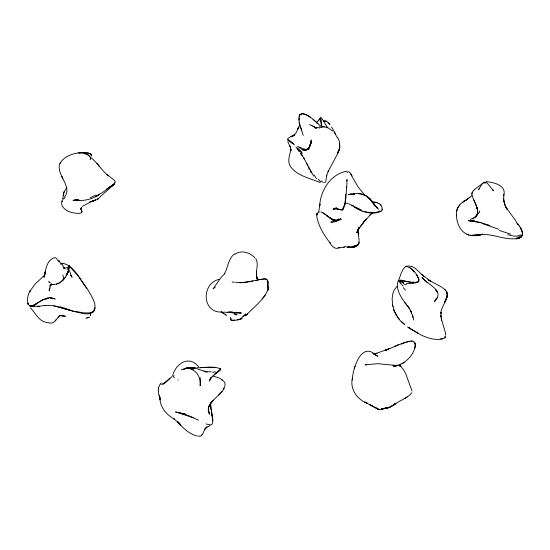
<?xml version="1.0" encoding="UTF-8"?>
<svg xmlns="http://www.w3.org/2000/svg" width="550" height="550" viewBox="0 0 550 550"><rect width="100%" height="100%" fill="white"/><g stroke="black" fill="none" stroke-linecap="round" stroke-linejoin="round"><path stroke-width="0.82" d="M210.76 409.324L210.561 402.559M61.655 263.189C73.975 264.344 80.479 280.644 87.56 289.183C90.826 295.364 100.911 308.839 90.317 312.861L90.647 315.494L90.516 313.026M91.362 155.54L91.121 154.289L89.925 153.594M199.925 385.708C201.327 378.139 196.928 370.507 189.406 368.541M358.188 234.355L358.586 228.518M477.558 207.783L477.606 212.121M91.424 155.815L90.736 153.952M339.625 145.908L339.646 143.791L339.543 146.568M522.459 234.96L522.301 231.832L520.712 227.989L522.301 231.832L522.459 234.96L522.301 231.832L519.496 225.995M346.672 187.591L347.071 179.506L346.789 180.909M90.606 157.974L90.592 158.682L90.571 157.3L90.606 157.974C88.963 153.539 83.531 152.563 79.344 152.914M418.413 281.875L419.1 279.428L416.522 274.478M415.243 283.078L418.144 281.889L418.859 280.837C418 274.581 412.397 267.657 405.989 266.337M346.679 186.402L345.874 198.296L344.788 205.067M320.664 119.687L321.702 125.262L321.131 126.947M352.289 380.057C352.536 369.779 360.896 341.248 375.43 354.791L373.216 353.457L377.802 356.235L374.048 354.262M174.247 377.884L174.261 377.41M268.077 289.266C264.213 299.736 254.004 306.769 246.558 314.841M352.364 378.194C349.855 389.428 357.149 399.444 367.407 403.425L364.822 401.981L373.842 406.924L369.799 404.656M317.178 215.277L316.642 214.775L317.199 213.173L319.364 211.949M81.07 209.351L81.132 208.154M299.124 122.368L299.069 118.071M49.417 288.922L49.273 290.916L49.321 288.633M214.218 374.248L220.605 369.744L220.66 368.919L219.519 368.294M211.014 377.768L210.939 378.819L209.227 381.329M456.404 213.118L457.181 208.773L459.951 204.683L458.301 206.642M158.359 389.668L158.517 387.633L160.215 384.223M345.778 194.267C344.761 199.375 346.149 206.236 342.231 210.196L337.281 208.876L333.149 209.186L335.658 208.395L334.283 208.794M267.52 283.14L267.74 286.935C267.988 284.426 269.012 280.479 266.124 279.111L264.385 278.864M49.335 289.884L49.493 288.028M310.743 141.261C311.596 146.905 307.319 151.896 301.551 149.311M359.232 241.814C359.294 245.018 356.036 246.916 353.196 247.218L358.064 244.647L358.793 243.794L358.882 241.656M69.149 267.128L69.321 266.035L68.482 266.722M382.099 209.859L382.037 207.212L379.981 204.05L375.753 202.214L371.958 201.802M62.707 198.729L64.185 191.661L66.907 187.454M80.871 209.763L81.565 207.226M94.978 307.711C95.384 313.775 88.021 314.586 83.593 313.521C75.556 312.091 67.574 310.021 60.129 306.632M321.702 125.262L321.599 126.094L320.877 125.971M158.517 387.633L158.235 389.778L158.764 394.481M444.572 289.259C452.148 296.409 440.681 305.559 440.859 313.672L440.983 312.228L440.969 317.144L440.928 315.631L441.629 320.554L441.368 318.952L445.651 333.451L445.706 335.328M311.211 139.982L310.138 145.64L310.894 142.271L308.935 148.548L305.821 149.366L298.932 147.84M522.342 234.279L522.5 233.214L522.081 235.916M339.006 150.707L339.694 147.84L339.151 150.033M298.946 120.113L299.282 115.534L300.169 114.29C303.676 112.386 307.567 115.493 310.454 117.274M477.393 214.081L475.661 216.487L476.836 215.442L477.647 212.506L477.297 208.464L477.565 210.76L476.135 205.026M325.758 181.741L326.721 175.257L326.514 175.945L328.508 170.761L328.048 171.689L338.401 152.233M414.899 348.081L415.367 345.434L415.078 343.276L413.985 341.756L412.06 341.021L409.248 341.213M63.188 195.174L63.291 194.604M90.791 157.314L90.269 159.335M393.36 306.433L393.284 308.413L394.178 311.094L393.958 309.567M476.836 215.442L477.909 212.623M68.853 267.094L69.224 266.31M318.746 211.805L319.949 203.981L319.619 206.463C320.251 190.74 330.667 173.718 347.022 171.222M382.319 209.124L381.583 211.021C372.859 215.641 361.412 211.984 353.698 206.594M298.451 126.438L297.887 129.133L298.272 127.875L296.374 132.447L293.886 135.272L294.841 134.544L291.026 136.579L294.546 135.355M355.884 246.482L357.638 245.348L358.249 243.76M343.743 206.023L342.231 210.196M358.229 229.921L358.559 228.553M309.815 146.169L311.327 140.704L310.434 144.361L311.513 140.951L311.101 142.828L309.361 146.857M358.531 228.429L358.16 229.673L359.033 227.116L357.177 232.224M357.019 245.376L354.619 246.923L356.579 246.001L357.252 244.578M172.92 374.626C176.44 363.055 189.496 355.032 198.55 366.829M338.793 149.792L337.274 153.711L338.071 151.882M310.021 145.496L310.86 142.787M299.131 116.456L300.169 114.29M435.504 299.447L434.5 301.806L436.246 298.994M67.843 272.546C70.455 262.061 69.919 265.244 67.843 272.546C65.773 277.881 61.545 282.947 55.763 284.309L57.399 283.841M309.492 147.338L308.213 149.174L307.354 149.208M456.5 211.441L457.222 209.186M398.585 280.534L401.081 273.474L403.356 268.916L405.914 266.269L407.289 266.062M321.104 118.621L320.788 117.638L321.241 125.895M359.033 227.116L356.771 232.629L359.04 228.154M63.573 193.318L64.185 191.661M67.258 273.982L68.145 271.659L66.206 275.619L67.258 273.982L66.942 274.704M399.534 366.259L400.373 364.086M62.391 199.918C58.926 206.986 67.684 212.101 73.611 212.884M446.868 296.746L444.407 302.28M472.244 192.603L471.79 194.171L472.141 195.401M316.642 214.775L317.006 213.916L317.247 214.686M82.342 152.35C73.851 153.264 63.491 155.787 59.593 164.264C56.403 175.629 72.861 186.395 64.563 196.9M355.011 366.279L354.2 368.108M91.135 156.853L90.145 159.156M338.649 151.113L339.474 149.263M308.495 148.528L309.1 147.187M245.534 313.899L243.059 316.553M62.143 201.719L62.377 201.19M30.91 306.838L36.816 303.841M444.826 302.314L445.961 299.805M457.462 208.478L458.432 206.408M437.209 297.825L435.848 299.619C444.18 290.317 426.236 283.525 421.96 277.454L427.316 282.624M440.529 338.559L443.238 338.463L445.033 337.789L445.713 336.456M60.596 162.264L60.012 163.329M177.973 380.091L178.214 379.651M358.634 228.869L357.431 231.014L365.2 219.986M49.816 286.082L51.597 284.529L50.098 285.244L51.865 284.405M398.179 280.823C394.728 290.881 403.562 300.644 409.324 308.296L407.722 306.089L410.376 310.324M360.587 226.325L361.893 224.201M44.419 275.976L44.894 273.536L44.028 277.282L44.742 275.179L44.357 276.396C45.609 269.569 46.956 259.091 55.158 257.586L56.437 258.335L58.884 261.979M174.061 375.471L173.333 377.176M211.276 377.541L209.433 379.844M67.079 269.644L68.049 268.153M364.286 221.196L362.457 223.884L366.3 218.996M211.688 401.94L222.028 391.6L224.304 388.321M59.922 315.549L58.293 317.109L59.001 316.291C55.626 320.162 53.79 324.658 47.795 322.623C39.036 322.011 35.853 313.431 30.58 307.959M318.361 120.952L320.788 117.638M114.269 183.528L115.218 181.857L114.586 180.469L106.865 174.488L108.109 175.546C101.771 170.624 97.921 163.302 91.685 158.297M65.292 277.358L62.267 280.823M411.826 392.803C407.082 398.647 399.197 400.592 393.36 405.151L395.924 403.411L389.943 407.241L381.054 408.911L387.152 408.079L383.811 408.657L386.856 407.722M435.387 300.307L436.762 298.409M223.176 388.857C226.077 386.402 225.761 381.48 221.98 380.112M219.168 370.721L220.028 369.593L220.605 369.744M476.864 215.174L474.533 217.511L470.291 219.374M479.483 212.355L477.62 214.156M55.901 319.935L55.172 320.829L55.543 320.375M201.898 434.954L201.128 435.896L199.829 436.253L198.083 435.964M262.116 298.891L265.258 295.061M97.652 199.121L112.509 185.666L114.984 182.868M66.564 274.154L67.423 273.13M479.022 211.887L479.827 210.946M364.389 221.478L371.876 213.063M110.199 187.137L113.912 184.195L106.191 189.331M287.849 138.641L290.043 136.984L294.738 135.114M464.124 201.011L462.447 202.469L467.534 199.1M245.953 314.476L241.12 318.113M473.598 190.417L472.175 192.204L471.989 193.923M213.579 400.104L210.389 403.611L211.922 401.789L208.526 407.179L210.444 403.535L209.282 405.357L208.264 409.09L208.643 407.206L208.402 410.974L208.395 409.014L209.461 414.288L208.808 412.087M171.634 376.826L172.954 375.389M218.845 395.01L222.028 391.6M473.694 190.616L474.753 189.482M63.002 199.313L65.216 197.464M113.417 184.766L114.606 183.514L111.073 186.821L113.795 184.429M396.969 286.468L394.158 289.974L392.824 293.666L392.123 298.781L392.755 306.398L392.659 304.886L392.693 305.394M171.194 377.307L166.478 381.776M479.208 188.959L478.411 189.764L482.151 183.837L483.601 182.428M521.923 235.146L519.069 237.029L516.828 237.373M60.789 281.992L63.807 279.056L62.838 274.979M460.206 204.339L461.808 202.792M370.067 215.139L372.928 212.403M356.029 245.293L353.856 246.895L351.746 247.369L355.747 245.981L353.196 247.218M170.005 378.173L162.848 384.065L165.928 382.243M245.424 315.817L247.445 313.947L246.249 315.054M358.064 244.647L355.293 246.517L350.412 247.376L354.331 246.455M45.052 274.691L34.815 284.405L29.645 291.727L30.243 290.641C27.727 294.642 26.599 299.929 28.325 304.432L27.789 303.05M474.678 189.358L483.512 182.813M484.33 183.067L485.953 182.133M405.226 284.886L406.746 283.882M465.032 200.681L470.023 197.34M201.52 435.394C204.009 433.077 203.906 428.801 207.041 426.876L204.676 429.344L206.085 427.728L209.976 425.583M210.306 378.263L218.068 371.834L216.164 373.024M319.028 128.233L321.496 126.411L324.218 127.256M218.68 371.14L215.717 372.976M160.126 384.044L161.453 382.903M316.305 122.691L320.739 117.961L320.114 118.326L320.293 118.951M113.912 184.195L107.814 188.471M235.056 254.286C240.969 249.466 250.394 252.739 255.014 257.95M347.132 172.576L348.136 171.799L349.209 171.903M520.424 237.373L521.751 236.349M469.019 197.636L471.831 195.779M234.706 253.756C228.209 258.452 228.113 267.403 224.421 273.907L224.812 273.446L220.811 277.798L213.221 288.764L215.318 287.107M82.335 206.408L89.822 202.352M474.533 217.511L476.066 216.411L472.849 219.065M316.676 214.012L317.666 213.317M305.126 150.432L308.179 148.706M33.983 305.202L42.866 299.544L48.056 297.99M404.044 362.257L399.568 364.891L393.656 366.341M402.483 363.605C409.007 359.157 415.958 351.697 415.078 343.276M108.261 188.224L112.09 185.618L103.008 192.156L95.844 196.384L99.605 194.26C92.393 199.43 83.476 201.334 74.745 200.234L77.633 200.234L73.006 200.296L78.464 199.946L74.442 200.447L77.839 200.014M321.386 127.511L323.881 126.308L327.278 127.854M401.369 344.128L404.573 342.368L409.578 341.364M50.201 285.423L51.074 284.886L50.16 286.316L50.009 288.42M336.6 207.556L333.149 209.186M396.722 345.799L398.757 344.616L404.944 342.719M97.838 198.962L98.354 198.66L97.336 199.244M267.967 281.27L267.616 281.469L268.043 282.996M218.082 371.305L219.649 370.391L220.66 368.919C213.366 365.564 204.868 367.991 197.106 367.73M404.388 398.571L407.11 397.004M334.593 220.488L337.666 220.426L340.436 218.845L337.666 220.426L334.593 220.488L336.545 220.976L338.477 219.979L333.857 221.341M67.76 267.204L65.828 268.077L63.546 267.685L64.687 268.565L63.724 267.479L64.274 268.379L61.662 263.285M343.269 209.33L341.756 209.626M95.844 195.064L90.276 197.773M58.541 283.374L59.579 282.81M520.575 234.809C516.67 237.27 511.748 235.785 507.65 234.63M299.929 115.06L301.269 114.331M161.748 384.526L164.505 383.212M315.837 128.109L316.834 127.806M406.361 342.382L408.155 341.447M335.479 220.99L338.8 218.976C336.799 221.389 333.609 222.434 330.543 222.117M352.873 246.799L354.654 245.877L353.217 246.345M306.309 150.012L307.491 149.428M183.617 369.545L187.096 367.881L193.923 367.833M463.925 201.238L466.345 200.076M241.986 318.374L239.202 319.529L235.242 320.279M94.676 200.262L95.872 199.897L91.891 201.438M241.031 318.842L239.202 319.529L241.147 318.835M240.192 319.192L242.11 318.319M400.62 281.126L400.317 280.363L402.009 280.376C405.989 281.703 410.149 281.593 414.171 282.837L417.175 281.758L418.144 281.889M96.649 199.643L89.953 201.946L94.882 200.413M384.883 408.581L386.327 407.942L380.394 409.764L377.788 409.172M317.316 127.683L317.982 127.387M520.238 237.676C507.698 241.766 494.924 233.826 482.13 234.568M318.663 127.139L319.488 126.782M219.34 279.276C200.97 283.387 201.877 313.232 221.994 312.029M389.778 348.356L385.234 350.309L396.014 346.06M394.35 346.383L398.757 344.616M388.094 349.113L375.849 353.54L377.018 353.272L372.845 353.732M89.953 201.946L94.029 200.661M384.973 408.389L386.478 407.797M292.559 135.953L292.201 136.084L293.755 135.513M266.124 279.111L263.759 278.981L257.62 279.943L244.805 282.562L235.572 282.618M466.517 199.382L467.679 198.962M386.368 350.082L388.444 349.346M292.779 135.816L294.312 135.272M94.263 200.578L92.118 201.334L95.535 200.138L91.08 201.692M86.859 317.948L89.334 317.089L86.034 318.354M337.666 220.426L341.639 219.099M481.367 234.486L482.749 234.032M181.294 369.751L187.096 367.881L195.986 368.115L187.096 367.881L190.314 368.301L193.456 369.669M306.419 149.744L308.213 149.174L305.525 150.061L302.713 150.178M33.082 305.855L31.068 306.488L43.264 299.743L48.565 298.451M260.15 279.551L263.759 278.981M347.999 246.95L350.288 247.053M234.286 320.045L231.88 320.512M333.458 221.732L334.812 221.334M480.961 234.657L477.833 235.352L472.842 235.249L479.593 234.554L477.152 235.008M481.14 234.616L475.571 235.379L480.26 234.891M252.794 281.057L239.855 282.851M233.778 320.43L234.829 320.155M384.869 408.375L383.831 408.643L385.66 408.361L381.906 408.966L386.1 408.107M411.008 341.289L412.06 341.021M212.616 372.302L215.208 371.676M396.949 365.661L393.614 366.328M325.311 182.476L324.431 182.263M232.822 320.162L231.248 320.286L230.498 317.797L230.759 318.629M339.611 219.78C331.959 222.798 327.326 213.978 320.836 211.908M163.405 383.632L164.828 383.329M91.486 201.472L92.544 201.245M397.719 365.523L393.766 366.217M237.174 319.949L238.219 319.749M395.484 365.832L397.932 365.358L393.147 365.406L395.354 365.337M79.977 152.597L79.049 152.769L82.679 152.604M414.129 282.054L410.596 282.473L400.496 280.06M395.519 365.626L397.946 365.214M486.145 181.596C493.776 182.401 506.962 185.164 503.683 195.862L503.745 194.294L503.724 200.372L503.566 198.708L504.969 205.562M78.403 152.838L85.188 152.542M393.216 365.791L395.209 365.344L377.809 363.688L365.207 364.801L366.603 364.918M476.912 235.042L478.438 234.816M351.175 194.212L349.044 194.514L353.155 194.012M480.136 234.74L478.603 234.884L480.886 234.678C465.644 239.209 456.761 228.889 456.376 214.356L456.507 215.738L456.273 213.668M354.441 193.964L348.164 194.473L351.629 194.178M442.647 339.061C432.059 340.869 421.754 336.091 413.249 330.22M316.332 128.033L315.659 127.868L316.298 127.868M90.317 312.861L83.799 312.909L75.13 311.327M211.241 371.772C206.333 372.212 201.527 370.397 196.921 368.665M255.434 280.631L257.84 280.431M52.539 284.508L54.546 284.446L53.501 284.529M79.413 152.701L81.675 152.46M406.725 283.704L413.93 283.408M345.063 203.129L348.129 203.417M343.929 247.197L338.704 247.851L339.522 247.665C335.177 249.968 331.767 246.421 329.979 242.756L330.413 243.347C323.936 235.228 318.34 226.043 316.649 215.641M372.522 202.104L377.321 202.689M408.306 265.801L411.276 266.564M352.791 194.439L354.571 194.308L349.504 194.363L351.209 194.404M349.882 247.177L348.638 246.971L349.387 246.964M352.392 247.136L349.332 247.246M353.43 193.923C361.852 192.184 370.109 196.522 373.883 204.201M343.42 247.232L344.616 247.156M237.332 314.071L233.97 313.61M62.968 315.466L59.311 315.521L65.484 316.236L59.283 315.418L62.459 315.762L61.627 315.638M200.489 367.675L208.202 367.304L215.084 367.634M53.611 284.522L54.711 284.467M29.136 305.491L30.209 306.137L39.311 306.302M37.785 306.384L45.609 305.436L44.639 305.614C53.522 304.136 61.882 308.756 70.462 310.193M49.83 297.784L55.227 298.939L50.641 297.873M351.312 247.541L348.102 247.397M47.657 297.832L50.208 297.763M326.659 121.33L323.524 121.062L325.559 120.89L326.659 121.33L329.883 124.389L328.171 122.959M80.431 152.618L83.792 152.756M474.829 235.331L470.394 235.235M331.375 221.959L332.778 221.932M347.751 247.252L350.907 247.521L344.527 246.599M359.088 193.847L360.133 193.834M361.666 194.37L366.004 195.559M474.361 220.777L468.696 220.612L474.162 221.018M236.775 314.751L235.345 314.751L234.183 313.926M231.144 312.194L241.326 313.039L228.106 312.125L232.609 312.207M76.588 200.276L79.406 200.331L74.745 200.234M187.096 367.881L193.937 368.046M327.896 216.796L326.418 215.256C329.924 217.903 333.768 221.018 338.449 220.44L333.169 219.739L329.759 217.786L332.702 220.385M229.563 312.18L232.458 312.269M232.079 282.04L234.479 282.143M223.603 312.132L231.536 312.62L227.872 312.317M83.916 152.329L90.303 153.539M335.699 208.718L337.961 208.849L337.281 208.876L340.423 209.736M471.281 220.866L468.408 220.701L474.1 221.141M235.373 312.283L236.521 312.352M301.558 113.671C309.148 114.407 314.511 120.808 319.928 125.531M471.151 220.928L481.271 222.578M30.209 306.137L33.935 305.938L32.347 306.247L29.7 305.222M30.924 305.979L34.788 306.302M50.559 297.887L53.845 298.444M474.402 221.512L481.711 222.942L489.768 225.404M74.222 213.001L78.107 213.448L80.912 213.118L81.998 212.004L81.311 208.972M185.371 413.957L179.259 412.789M378.833 409.633L376.853 408.499L379.287 409.647L374.667 407.316M192.032 367.868L195.704 368.507M238.782 312.531L240.563 312.854M348.604 247.273L349.621 247.466M230.478 312.455L233.076 313.06M360.889 193.951L363.536 194.487M198.516 420.228L189.661 416.281L181.039 413.497L193.359 417.684M186.319 414.556L176.976 412.342M83.889 153.464L87.23 154.571L89.554 156.392M309.361 124.726L311.554 125.311M197.278 436.074C189.008 434.026 182.627 427.804 177.389 421.396L179.912 423.995L173.456 418.433L174.329 419.107C166.43 414.748 160.126 407.426 159.899 398.014M362.979 211.324C368.356 212.355 374.873 213.909 379.844 211.001L380.827 211.317M86.921 152.783L88.578 153.168M467.087 234.534L468.896 234.981M53.893 305.814L56.657 306.501M230.945 319.997L231.509 320.368M510.778 234.176L499.421 230.491M179.774 413.05L183.123 413.923M311.396 125.359L313.741 126.569M212.857 375.946L219.491 378.132L222.688 380.016M57.344 306.68L65.814 308.969M484.385 182.098L485.946 183.171M335.087 220.351L337.061 220.935L333.561 220.158L330.117 218.281M65.189 308.763L74.222 311.513M205.927 423.954L210.389 424.916L211.846 424.483L212.664 423.259L212.637 418.158L211.234 409.736M411.565 266.31L415.051 268.18L424.05 276.574L422.373 274.993M320.162 182.524C310.042 178.276 297.447 176.028 290.586 166.719C286.804 161.233 289.946 154.818 290.991 149.05L290.881 150.755L290.579 147.778L287.801 141.762M482.082 223.431L498.795 229.302M225.672 314.744L221.258 311.671L223.025 313.039M297.688 146.493L301.201 147.703M60.837 307.429L65.718 309.121M203.933 371.14L207.109 372.35M312.778 125.964L315.961 127.841M358.188 208.808L360.594 209.694M64.323 307.993L69.706 310.166M348.934 203.913L353.815 206.333L351.78 205.349M357.081 208.086L354.867 207.068L361.756 210.265M225.857 314.889L225.039 314.531L226.621 315.26M348.219 246.599L349.085 246.984M361.508 210.884L354.75 207.041M313.857 126.686L315.459 127.641M327.106 127.201L332.681 131.065M418.117 333.362L408.327 327.312L413.559 330.749M326.893 215.909L328.247 216.631L322.444 212.492M355.905 207.515L358.084 208.787M258.926 279.799L256.981 278.637L257.991 279.441L256.644 277.571L258.012 279.73L256.465 276.203L256.554 271.184L256.747 277.564L257.991 279.441M407.488 326.975L410.355 328.886M369.744 404.621L377.561 408.774L374.756 407.364M365.324 195.408L370.315 199.347L367.716 197.044M293.673 143.612L288.083 139.48M302.053 152.384L297.234 147.868M323.276 182.669L321.173 180.833M221.341 311.761L222.186 312.407M492.711 190.114L493.652 190.836L486.661 182.401M445.775 290.317L441.513 287.004L427.996 279.702L430.588 281.229L421.816 274.464M402.916 280.404L403.645 280.981M294.477 144.856L288.111 140.559L287.444 139.329M317.893 123.626L313.17 119.412M374.172 205.026L378.696 209.275M374.082 204.951L375.107 205.803M516.01 222.166L517.007 223.004M302.136 153.45L297.371 148.603L299.186 151.353L295.996 146.967M400.317 280.363L401.397 281.284M349.656 172.253L357.954 186.752L365.104 195.559M222.654 312.826L223.279 313.376M50.696 282.913L51.315 283.463M374.282 204.662L377.183 207.701M258.452 279.723L257.297 278.657C254.464 272.284 259.504 264.853 255.812 258.658M517.509 223.754L519.317 226.16M304.535 159.163L303.538 157.513L313.672 176.103M379.981 204.05L381.102 205.136M69.307 266.193L77.907 275.743L86.721 288.255M411.269 268.936L413.181 270.847M320.705 181.899L318.326 179.307M401.658 321.736L404.807 324.644C400.098 321.221 396.179 316.408 394.254 310.874L397.794 317.096M398.805 281.298L403.026 286.028M377.272 208.258L371.353 201.176L375.437 205.721M178.331 422.414L180.778 425.054L177.389 421.396M402.009 280.376L404.367 284.659M63.724 267.479L64.137 267.946M517.495 223.554L518.471 224.654M412.527 270.236L413.944 271.858M403.294 287.664L405.501 290.187M517.034 223.3L518.086 224.538M372.185 201.726L369.957 199.114L373.959 203.844M373.484 203.486L375.712 206.181M97.02 163.529L99.681 166.774M71.28 276.217L72.126 277.255L70.737 275.261L71.562 276.512L69.328 270.071M409.75 267.499L410.479 268.393M404.635 302.404L407.303 305.745M401.252 282.934L399.224 280.184M398.207 317.673L399.561 319.406M414.006 342.313L415.085 343.716M401.452 280.624L403.164 283.188M516.299 221.492L506.351 207.852L507.382 209.729L505.244 205.748L506 207.556L503.587 200.331L504.02 202.015M300.568 153.216L302.067 155.292L300.898 153.656M300.451 153.099L303.126 156.984M316.546 178.757L314.208 175.113M327.518 127.738L322.286 119.034M410.926 311.822L411.675 313.046L410.307 310.062M331.561 126.885L337.095 137.342M399.651 364.636L400.703 366.499L399.926 365.056L400.249 366.046M400.703 366.499L400.139 365.496L403.466 369.655L405.756 373.814L412.046 391.078M352.034 175.904L350.907 173.841M58.891 260.081L61.119 264.763M337.659 137.287L339.501 141.962L339.728 144.286M476.025 204.958L473.619 199.54M474.086 200.757L472.189 195.814M299.984 125.001L299.276 122.485L299.674 124.836L301.751 129.924M289.884 145.942L290.627 147.544L290.056 146.286M267.664 287.437L268.201 288.647L268.036 290.166L267.926 284.701M208.127 410.438L209.296 413.132M314.779 127.339L315.074 128.019M62.074 176.962L61.875 176.495L62.831 178.784M412.555 316.058L413.057 317.384M81.104 208.67L81.943 211.949M411.654 313.486L410.919 310.791M267.603 286.529L268.091 287.753L267.953 287.231M474.54 201.417L477.379 209.034L476.733 206.965M334.579 132.034L335.569 134.702M321.558 118.133L321.86 118.944M310.489 170.933L311.218 172.968M306.859 163.666L307.519 165.853M267.272 279.895L267.712 281.339M158.826 394.879L160.387 399.527L159.658 396.942M308.612 167.399L309.217 169.517M81.042 208.051L81.352 209.186M303.277 135.355L300.582 127.421M27.988 303.552L28.332 304.865M210.76 405.096L212.238 416.845L212.073 415.051M413.744 319.997L412.754 316.264L412.823 316.697M159.961 398.234L160.27 399.795L159.954 398.179M159.741 396.949L159.514 395.67L159.796 397.375M359.123 240.584L358.188 233.014M299.674 124.836L300.087 127.476M444.874 336.627L445.033 337.789M339.295 147.366L339.494 148.899M200.207 377.561L200.461 385.674M339.756 145.241L339.776 147.874L339.721 146.822M212.637 418.158L212.795 420.888M211.461 411.421L211.502 415.202M230.711 318.237L230.711 319.296L230.711 318.237M447.384 294.559L446.676 298.196L447.384 294.559L446.641 291.521L447.384 294.559M45.059 272.477L44.818 274.072L45.176 271.824L45.059 272.477M395.106 403.899L392.851 405.632L395.106 403.899M393.766 404.958L388.609 407.715L385.364 408.451L388.609 407.715L393.766 404.958M521.152 237.194L518.478 238.452L521.152 237.194M519.619 238.102L516.216 238.886L519.619 238.102M52.429 284.529L51.494 284.57L52.443 284.563M178.681 412.768L175.642 411.991L178.681 412.768M49.528 282.288L48.84 281.813L49.528 282.288M436.879 291.321L435.71 289.768L437.477 292.119L436.879 291.321M412.136 314.724L412.418 315.205L412.136 314.724"/></g></svg>
